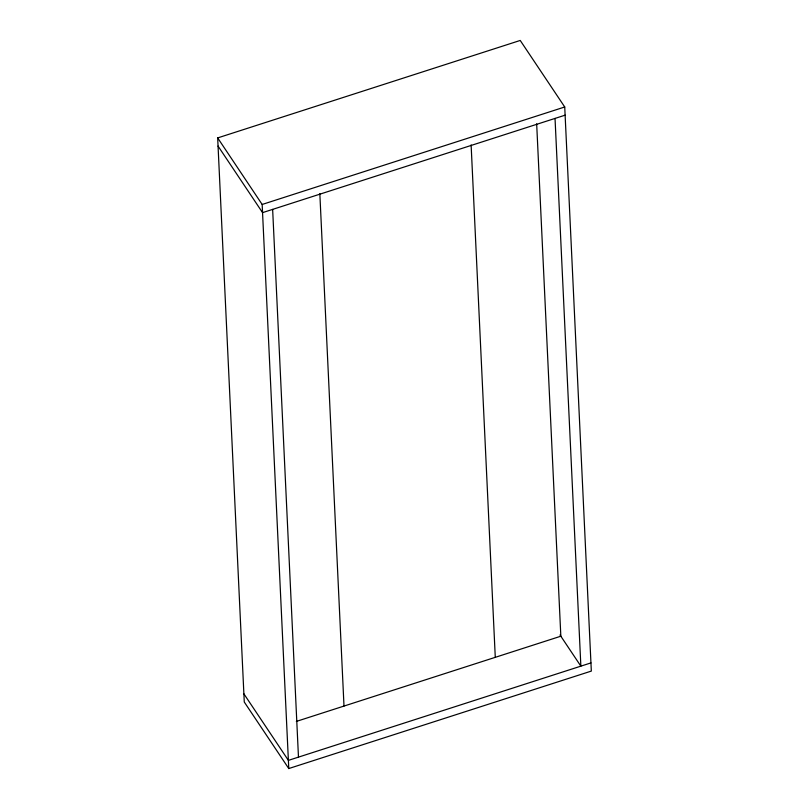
<?xml version="1.0" encoding="UTF-8"?>
<svg xmlns="http://www.w3.org/2000/svg" width="809" height="809" viewBox="0 0 809 809"><rect width="100%" height="100%" fill="white"/><g stroke="black" fill="none" stroke-linecap="round" stroke-linejoin="round"><path stroke-width="1.21" d="M217.672 137.914L520.227 40.45L564.733 106.99L591.328 671.086L288.773 768.55L244.267 702.01L217.672 137.914L262.167 204.465L288.773 768.55M262.167 204.465L564.733 106.99M565.117 115.171L262.561 212.636L218.056 146.095M296.327 721.426L560.839 636.208L536.67 123.807M590.944 662.905L288.388 760.379L243.883 693.829M560 634.964L580.862 666.151L555.035 118.417M471.121 144.932L495.28 657.333M319.838 193.664L343.997 706.065M272.643 209.389L298.47 757.123"/></g></svg>
